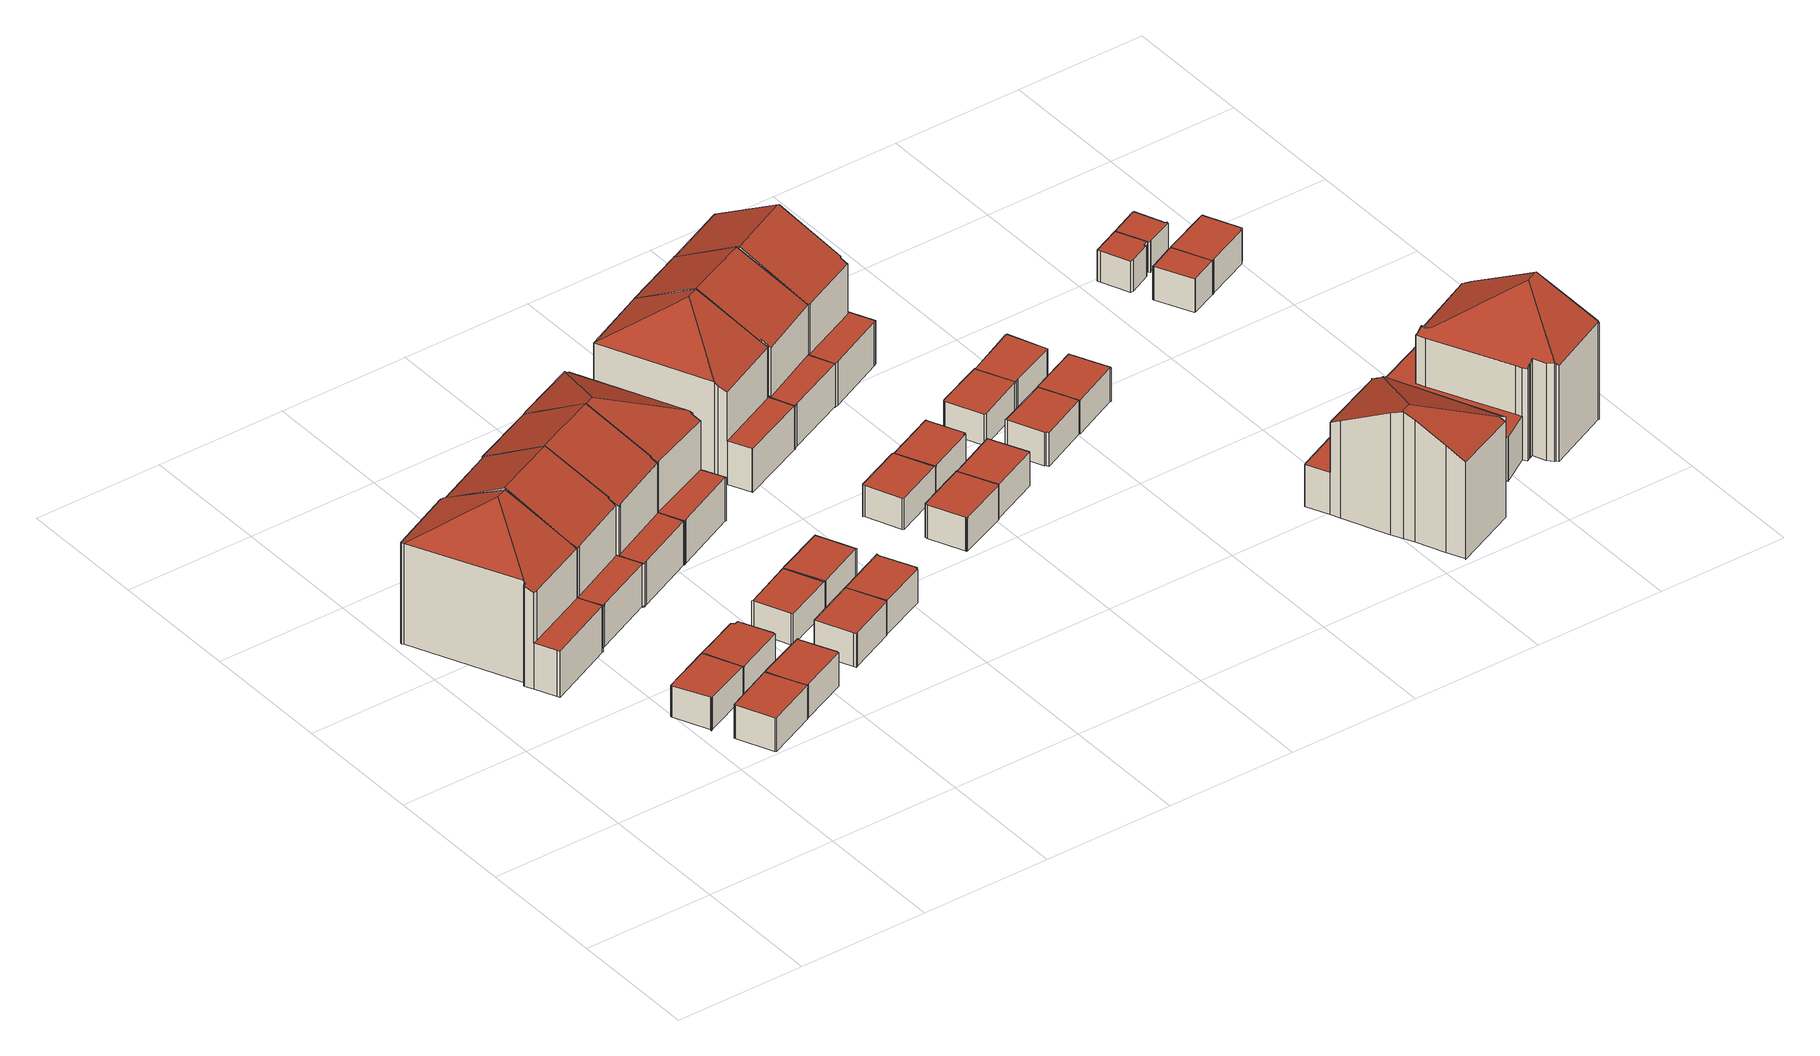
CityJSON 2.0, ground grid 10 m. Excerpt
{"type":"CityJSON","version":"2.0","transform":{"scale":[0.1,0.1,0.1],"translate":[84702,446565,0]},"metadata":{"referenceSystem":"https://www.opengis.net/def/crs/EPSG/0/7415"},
"CityObjects":{
"building1":{"type":"Building","attributes":{"dak_type":"slanted","data_area":63.62,"data_coverage":0.945,"geconstateerd":false,"gid":14669426,"h_dak_50p":9.11,"h_dak_70p":9.6,"h_dak_max":11.08,"h_dak_min":4.03,"h_maaiveld":0.538,"kas_warenhuis":false,"lod11_replace":false,"ondergronds_type":"above ground","oorspronkelijkbouwjaar":2000,"pw_actueel":"yes","pw_bron":"ahn3","reconstructie_methode":"tudelft3d-geoflow","reconstruction_skipped":false,"rmse_lod12":2.23,"rmse_lod13":0.688,"rmse_lod22":0.104,"rn":1,"status":"Pand in gebruik","t_run":76.86,"val3dity_codes_lod12":"[]","val3dity_codes_lod13":"[]","val3dity_codes_lod22":"[]"},"children":["building1-1"]},
"building1-1":{"type":"BuildingPart","parents":["building1"],"geometry":[{"type":"Solid","lod":"2.2","boundaries":[[[[0,1,2,3,4,5,6,7,8,9,10,11,12,13,14,15,16,17,18]],[[19,2,1,20,21]],[[22,7,6,23]],[[24,13,12,25]],[[26,4,3,27]],[[28,10,9,29]],[[29,9,8,30]],[[30,8,7,22]],[[31,17,16,32]],[[21,20,33,34]],[[23,6,5,35]],[[36,37,38,39]],[[39,38,14,13,24]],[[40,18,17,31]],[[41,0,18,40]],[[20,1,0,41]],[[42,11,10,28]],[[25,12,11,42]],[[27,3,2,19]],[[43,15,14,38]],[[32,16,15,43]],[[35,5,4,26]],[[34,33,37,36]],[[23,44,45,25,42,28,29,30,22]],[[23,35,44]],[[21,34,36,39,24,25,45,44,35,26,27,19]],[[37,33,20,41,40,31,32,43,38]]]],"semantics":{"surfaces":[{"type":"GroundSurface"},{"type":"WallSurface","on_footprint_edge":true},{"type":"WallSurface","on_footprint_edge":false},{"type":"RoofSurface"}],"values":[[0,1,1,1,1,1,1,1,1,2,1,2,1,1,1,1,1,1,1,1,1,1,2,3,3,3,3]]}}]},
"building2":{"type":"Building","attributes":{"dak_type":"horizontal","data_area":11.75,"data_coverage":0.898,"geconstateerd":false,"gid":14669427,"h_dak_50p":3.02,"h_dak_70p":3.03,"h_dak_max":3.1,"h_dak_min":2.87,"h_maaiveld":0.548,"kas_warenhuis":false,"lod11_replace":false,"ondergronds_type":"above ground","oorspronkelijkbouwjaar":2000,"pw_actueel":"yes","pw_bron":"ahn3","reconstructie_methode":"tudelft3d-geoflow","reconstruction_skipped":false,"rmse_lod12":0.0304,"rmse_lod13":0.0311,"rmse_lod22":0.0259,"rn":1,"status":"Pand in gebruik","t_run":29.38,"val3dity_codes_lod12":"[]","val3dity_codes_lod13":"[]","val3dity_codes_lod22":"[]"},"children":["building2-1"]},
"building2-1":{"type":"BuildingPart","parents":["building2"],"geometry":[{"type":"Solid","lod":"2.2","boundaries":[[[[46,47,48,49,50,51,52,53,54,55,56]],[[57,51,50,58]],[[58,50,49,59]],[[60,53,52,61]],[[62,47,46,63]],[[64,54,53,60]],[[65,56,55,66]],[[66,55,54,64]],[[61,52,51,57]],[[67,48,47,62]],[[63,46,56,65]],[[59,49,48,67]],[[67,62,63,65,66,64,60,61,57,58,59]]]],"semantics":{"surfaces":[{"type":"GroundSurface"},{"type":"WallSurface","on_footprint_edge":true},{"type":"RoofSurface"}],"values":[[0,1,1,1,1,1,1,1,1,1,1,1,2]]}}]},
"building3":{"type":"Building","attributes":{"dak_type":"horizontal","data_area":12.37,"data_coverage":0.935,"geconstateerd":false,"gid":14669417,"h_dak_50p":3.19,"h_dak_70p":3.2,"h_dak_max":3.3,"h_dak_min":3.05,"h_maaiveld":0.546,"kas_warenhuis":false,"lod11_replace":false,"ondergronds_type":"above ground","oorspronkelijkbouwjaar":2001,"pw_actueel":"yes","pw_bron":"ahn3","reconstructie_methode":"tudelft3d-geoflow","reconstruction_skipped":false,"rmse_lod12":0.0383,"rmse_lod13":0.039,"rmse_lod22":0.0346,"rn":1,"status":"Pand in gebruik","t_run":35.03,"val3dity_codes_lod12":"[]","val3dity_codes_lod13":"[]","val3dity_codes_lod22":"[]"},"children":["building3-1"]},
"building3-1":{"type":"BuildingPart","parents":["building3"],"geometry":[{"type":"Solid","lod":"2.2","boundaries":[[[[68,69,70,71,72,73,74,75,76]],[[77,69,68,78]],[[79,72,71,80]],[[81,75,74,82]],[[83,73,72,79]],[[84,70,69,77]],[[78,68,76,85]],[[85,76,75,81]],[[80,71,70,84]],[[82,74,73,83]],[[82,83,79,80,84,77,78,85,81]]]],"semantics":{"surfaces":[{"type":"GroundSurface"},{"type":"WallSurface","on_footprint_edge":true},{"type":"RoofSurface"}],"values":[[0,1,1,1,1,1,1,1,1,1,2]]}}]},
"building4":{"type":"Building","attributes":{"dak_type":"slanted","data_area":61.2,"data_coverage":0.947,"geconstateerd":false,"gid":14669416,"h_dak_50p":9.46,"h_dak_70p":10.11,"h_dak_max":11.09,"h_dak_min":4.03,"h_maaiveld":0.758,"kas_warenhuis":false,"lod11_replace":false,"ondergronds_type":"above ground","oorspronkelijkbouwjaar":2000,"pw_actueel":"yes","pw_bron":"ahn3","reconstructie_methode":"tudelft3d-geoflow","reconstruction_skipped":false,"rmse_lod12":2.45,"rmse_lod13":0.867,"rmse_lod22":0.0957,"rn":1,"status":"Pand in gebruik","t_run":76.76,"val3dity_codes_lod12":"[]","val3dity_codes_lod13":"[]","val3dity_codes_lod22":"[]"},"children":["building4-1"]},
"building4-1":{"type":"BuildingPart","parents":["building4"],"geometry":[{"type":"Solid","lod":"2.2","boundaries":[[[[86,87,88,89,90,91,92,93,94,95,96,97,98,99,100]],[[101,90,89,102]],[[102,89,88,103]],[[104,98,97,105]],[[105,97,96,106]],[[107,91,90,101]],[[32,92,91,107]],[[108,109,86,100,110]],[[106,96,95,111]],[[112,113,114,115]],[[116,93,92,32]],[[113,94,93,116]],[[111,95,94,113,112]],[[117,118,119,120]],[[120,119,109,108]],[[115,114,118,117]],[[103,88,87,121]],[[121,87,86,109]],[[110,100,99,122]],[[122,99,98,104]],[[120,108,110,123,106,111,112,115,117]],[[118,114,113,116,32,107,101,102,103,121,109,119]],[[122,104,105,106,123,110]]]],"semantics":{"surfaces":[{"type":"GroundSurface"},{"type":"WallSurface","on_footprint_edge":true},{"type":"WallSurface","on_footprint_edge":false},{"type":"RoofSurface"}],"values":[[0,1,1,1,1,1,1,1,1,2,1,1,1,2,2,2,1,1,1,1,3,3,3]]}}]},
"building5":{"type":"Building","attributes":{"dak_type":"horizontal","data_area":10.16,"data_coverage":0.781,"geconstateerd":false,"gid":14669425,"h_dak_50p":3,"h_dak_70p":3.01,"h_dak_max":3.08,"h_dak_min":2.87,"h_maaiveld":0.531,"kas_warenhuis":false,"lod11_replace":false,"ondergronds_type":"above ground","oorspronkelijkbouwjaar":2000,"pw_actueel":"yes","pw_bron":"ahn3","reconstructie_methode":"tudelft3d-geoflow","reconstruction_skipped":false,"rmse_lod12":0.0249,"rmse_lod13":0.025,"rmse_lod22":0.0243,"rn":1,"status":"Pand in gebruik","t_run":28.61,"val3dity_codes_lod12":"[]","val3dity_codes_lod13":"[]","val3dity_codes_lod22":"[]"},"children":["building5-1"]},
"building5-1":{"type":"BuildingPart","parents":["building5"],"geometry":[{"type":"Solid","lod":"2.2","boundaries":[[[[124,125,126,56,127,128,53,129,130,131,132]],[[133,125,124,134]],[[135,128,127,136]],[[137,126,125,133]],[[138,130,129,139]],[[140,131,130,138]],[[141,132,131,140]],[[134,124,132,141]],[[136,127,56,65]],[[139,129,53,60]],[[65,56,126,137]],[[60,53,128,135]],[[134,141,140,138,139,60,135,136,65,137,133]]]],"semantics":{"surfaces":[{"type":"GroundSurface"},{"type":"WallSurface","on_footprint_edge":true},{"type":"RoofSurface"}],"values":[[0,1,1,1,1,1,1,1,1,1,1,1,2]]}}]},
"building6":{"type":"Building","attributes":{"dak_type":"horizontal","data_area":12.55,"data_coverage":0.937,"geconstateerd":false,"gid":14669412,"h_dak_50p":3.19,"h_dak_70p":3.2,"h_dak_max":3.34,"h_dak_min":3.03,"h_maaiveld":0.527,"kas_warenhuis":false,"lod11_replace":false,"ondergronds_type":"above ground","oorspronkelijkbouwjaar":2001,"pw_actueel":"yes","pw_bron":"ahn3","reconstructie_methode":"tudelft3d-geoflow","reconstruction_skipped":false,"rmse_lod12":0.0404,"rmse_lod13":0.0403,"rmse_lod22":0.0383,"rn":1,"status":"Pand in gebruik","t_run":29.32,"val3dity_codes_lod12":"[]","val3dity_codes_lod13":"[]","val3dity_codes_lod22":"[]"},"children":["building6-1"]},
"building6-1":{"type":"BuildingPart","parents":["building6"],"geometry":[{"type":"Solid","lod":"2.2","boundaries":[[[[142,143,144,145,74,146,71,147,148,149]],[[150,146,74,82]],[[151,149,148,152]],[[153,147,71,80]],[[152,148,147,153]],[[80,71,146,150]],[[154,145,144,155]],[[82,74,145,154]],[[156,143,142,157]],[[157,142,149,151]],[[155,144,143,156]],[[82,154,155,156,157,151,152,153,80,150]]]],"semantics":{"surfaces":[{"type":"GroundSurface"},{"type":"WallSurface","on_footprint_edge":true},{"type":"RoofSurface"}],"values":[[0,1,1,1,1,1,1,1,1,1,1,2]]}}]},
"building7":{"type":"Building","attributes":{"dak_type":"slanted","data_area":60.78,"data_coverage":0.936,"geconstateerd":false,"gid":14669420,"h_dak_50p":9.52,"h_dak_70p":10.15,"h_dak_max":11.08,"h_dak_min":4.01,"h_maaiveld":0.745,"kas_warenhuis":false,"lod11_replace":false,"ondergronds_type":"above ground","oorspronkelijkbouwjaar":2000,"pw_actueel":"yes","pw_bron":"ahn3","reconstructie_methode":"tudelft3d-geoflow","reconstruction_skipped":false,"rmse_lod12":2.37,"rmse_lod13":0.859,"rmse_lod22":0.094,"rn":1,"status":"Pand in gebruik","t_run":87.61,"val3dity_codes_lod12":"[]","val3dity_codes_lod13":"[]","val3dity_codes_lod22":"[]"},"children":["building7-1"]},
"building7-1":{"type":"BuildingPart","parents":["building7"],"geometry":[{"type":"Solid","lod":"2.2","boundaries":[[[[158,159,160,161,162,163,164,165,166,167,168,169,170,171,172,173,174]],[[175,161,160,176,177]],[[110,162,161,175]],[[122,165,164,178]],[[179,166,165,122]],[[180,167,166,179]],[[178,164,163,181]],[[182,170,169,183]],[[184,171,170,182]],[[185,186,183,187]],[[187,183,169,168,188]],[[188,168,167,180]],[[181,163,162,110]],[[189,190,191,192]],[[192,191,186,185]],[[102,158,174,193]],[[194,172,171,184]],[[195,173,172,194]],[[193,174,173,195]],[[176,160,159,196]],[[196,159,158,102]],[[177,176,190,189]],[[110,197,198,188,180,179,122,178,181]],[[188,198,197,110,175,177,189,192,185,187]],[[190,176,196,102,193,195,194,184,182,183,186,191]]]],"semantics":{"surfaces":[{"type":"GroundSurface"},{"type":"WallSurface","on_footprint_edge":true},{"type":"WallSurface","on_footprint_edge":false},{"type":"RoofSurface"}],"values":[[0,1,1,1,1,1,1,1,1,2,1,1,1,2,2,1,1,1,1,1,1,2,3,3,3]]}}]},
"building8":{"type":"Building","attributes":{"dak_type":"horizontal","data_area":11.9,"data_coverage":0.921,"geconstateerd":false,"gid":11190019,"h_dak_50p":3,"h_dak_70p":3.01,"h_dak_max":3.07,"h_dak_min":2.83,"h_maaiveld":0.53,"kas_warenhuis":false,"lod11_replace":false,"ondergronds_type":"above ground","oorspronkelijkbouwjaar":2000,"pw_actueel":"yes","pw_bron":"ahn3","reconstructie_methode":"tudelft3d-geoflow","reconstruction_skipped":false,"rmse_lod12":0.0255,"rmse_lod13":0.0258,"rmse_lod22":0.0227,"rn":1,"status":"Pand in gebruik","t_run":30.3,"val3dity_codes_lod12":"[]","val3dity_codes_lod13":"[]","val3dity_codes_lod22":"[]"},"children":["building8-1"]},
"building8-1":{"type":"BuildingPart","parents":["building8"],"geometry":[{"type":"Solid","lod":"2.2","boundaries":[[[[199,200,201,202,203,204,205,206,207]],[[208,202,201,209]],[[210,205,204,211]],[[212,206,205,210]],[[213,207,206,212]],[[214,203,202,208]],[[215,199,207,213]],[[209,201,200,216]],[[216,200,199,215]],[[211,204,203,214]],[[216,215,213,212,210,211,214,208,209]]]],"semantics":{"surfaces":[{"type":"GroundSurface"},{"type":"WallSurface","on_footprint_edge":true},{"type":"RoofSurface"}],"values":[[0,1,1,1,1,1,1,1,1,1,2]]}}]},
"building9":{"type":"Building","attributes":{"dak_type":"horizontal","data_area":12.19,"data_coverage":0.914,"geconstateerd":false,"gid":14669292,"h_dak_50p":3.19,"h_dak_70p":3.2,"h_dak_max":3.29,"h_dak_min":3.09,"h_maaiveld":0.529,"kas_warenhuis":false,"lod11_replace":false,"ondergronds_type":"above ground","oorspronkelijkbouwjaar":2001,"pw_actueel":"yes","pw_bron":"ahn3","reconstructie_methode":"tudelft3d-geoflow","reconstruction_skipped":false,"rmse_lod12":0.0332,"rmse_lod13":0.0337,"rmse_lod22":0.0316,"rn":1,"status":"Pand in gebruik","t_run":27.49,"val3dity_codes_lod12":"[]","val3dity_codes_lod13":"[]","val3dity_codes_lod22":"[]"},"children":["building9-1"]},
"building9-1":{"type":"BuildingPart","parents":["building9"],"geometry":[{"type":"Solid","lod":"2.2","boundaries":[[[[217,218,219,220,221,222,223,224]],[[225,223,222,226]],[[227,224,223,225]],[[228,217,224,227]],[[229,218,217,228]],[[230,219,218,229]],[[226,222,221,231]],[[231,221,220,232]],[[232,220,219,230]],[[231,232,230,229,228,227,225,226]]]],"semantics":{"surfaces":[{"type":"GroundSurface"},{"type":"WallSurface","on_footprint_edge":true},{"type":"RoofSurface"}],"values":[[0,1,1,1,1,1,1,1,1,2]]}}]},
"building10":{"type":"Building","attributes":{"dak_type":"slanted","data_area":61.77,"data_coverage":0.915,"geconstateerd":false,"gid":14669433,"h_dak_50p":9.12,"h_dak_70p":9.61,"h_dak_max":11.1,"h_dak_min":4.03,"h_maaiveld":0.736,"kas_warenhuis":false,"lod11_replace":false,"ondergronds_type":"above ground","oorspronkelijkbouwjaar":2000,"pw_actueel":"yes","pw_bron":"ahn3","reconstructie_methode":"tudelft3d-geoflow","reconstruction_skipped":false,"rmse_lod12":2.25,"rmse_lod13":0.679,"rmse_lod22":0.0906,"rn":1,"status":"Pand in gebruik","t_run":74.09,"val3dity_codes_lod12":"[]","val3dity_codes_lod13":"[]","val3dity_codes_lod22":"[]"},"children":["building10-1"]},
"building10-1":{"type":"BuildingPart","parents":["building10"],"geometry":[{"type":"Solid","lod":"2.2","boundaries":[[[[233,168,234,235,236,237,238,239,240,241,242,243,244,245,246,247,172,248,249,250]],[[251,252,253,254]],[[254,253,242,241,255]],[[256,257,252,251]],[[258,168,233,259]],[[257,243,242,253]],[[260,250,249,261,262]],[[263,244,243,257]],[[264,237,236,265]],[[255,241,240,266]],[[267,238,237,264]],[[268,239,238,267]],[[266,240,239,268]],[[269,235,234,270]],[[265,236,235,269]],[[270,234,168,258]],[[259,233,250,260]],[[271,272,257,256]],[[262,261,272,271]],[[273,246,245,274]],[[275,247,246,273]],[[194,172,247,275]],[[261,249,248,276]],[[276,248,172,194]],[[274,245,244,263]],[[258,277,278,279,267,264,265,269,270]],[[275,273,274,263,257,253,252,257,272,261,276,194]],[[279,278,280,255,266,268,267]],[[280,278,277,258,259,260,262,271,256,251,254,255]]]],"semantics":{"surfaces":[{"type":"GroundSurface"},{"type":"WallSurface","on_footprint_edge":false},{"type":"WallSurface","on_footprint_edge":true},{"type":"RoofSurface"}],"values":[[0,1,2,1,2,2,2,2,2,2,2,2,2,2,2,2,2,1,1,2,2,2,2,2,2,3,3,3,3]]}}]},
"building11":{"type":"Building","attributes":{"dak_type":"horizontal","data_area":11.92,"data_coverage":0.913,"geconstateerd":false,"gid":14669428,"h_dak_50p":3.01,"h_dak_70p":3.02,"h_dak_max":3.08,"h_dak_min":2.91,"h_maaiveld":0.531,"kas_warenhuis":false,"lod11_replace":false,"ondergronds_type":"above ground","oorspronkelijkbouwjaar":2000,"pw_actueel":"yes","pw_bron":"ahn3","reconstructie_methode":"tudelft3d-geoflow","reconstruction_skipped":false,"rmse_lod12":0.0262,"rmse_lod13":0.0269,"rmse_lod22":0.0234,"rn":1,"status":"Pand in gebruik","t_run":29.1,"val3dity_codes_lod12":"[]","val3dity_codes_lod13":"[]","val3dity_codes_lod22":"[]"},"children":["building11-1"]},
"building11-1":{"type":"BuildingPart","parents":["building11"],"geometry":[{"type":"Solid","lod":"2.2","boundaries":[[[[281,282,283,201,284,285,207,286,287,288]],[[289,287,286,290]],[[291,285,284,292]],[[209,201,283,293]],[[213,207,285,291]],[[294,282,281,295]],[[293,283,282,294]],[[292,284,201,209]],[[296,288,287,289]],[[290,286,207,213]],[[295,281,288,296]],[[295,296,289,290,213,291,292,209,293,294]]]],"semantics":{"surfaces":[{"type":"GroundSurface"},{"type":"WallSurface","on_footprint_edge":true},{"type":"RoofSurface"}],"values":[[0,1,1,1,1,1,1,1,1,1,1,2]]}}]},
"building12":{"type":"Building","attributes":{"dak_type":"horizontal","data_area":12.11,"data_coverage":0.912,"geconstateerd":false,"gid":14669434,"h_dak_50p":3.2,"h_dak_70p":3.21,"h_dak_max":3.3,"h_dak_min":3.03,"h_maaiveld":0.532,"kas_warenhuis":false,"lod11_replace":false,"ondergronds_type":"above ground","oorspronkelijkbouwjaar":2001,"pw_actueel":"yes","pw_bron":"ahn3","reconstructie_methode":"tudelft3d-geoflow","reconstruction_skipped":false,"rmse_lod12":0.0335,"rmse_lod13":0.0341,"rmse_lod22":0.0315,"rn":1,"status":"Pand in gebruik","t_run":30.02,"val3dity_codes_lod12":"[]","val3dity_codes_lod13":"[]","val3dity_codes_lod22":"[]"},"children":["building12-1"]},
"building12-1":{"type":"BuildingPart","parents":["building12"],"geometry":[{"type":"Solid","lod":"2.2","boundaries":[[[[297,298,299,300,219,301,217,302,303,304]],[[305,302,217,228]],[[306,304,303,307]],[[308,297,304,306]],[[307,303,302,305]],[[309,299,298,310]],[[310,298,297,308]],[[311,300,299,309]],[[230,219,300,311]],[[228,217,301,312]],[[312,301,219,230]],[[230,311,309,310,308,306,307,305,228,312]]]],"semantics":{"surfaces":[{"type":"GroundSurface"},{"type":"WallSurface","on_footprint_edge":true},{"type":"RoofSurface"}],"values":[[0,1,1,1,1,1,1,1,1,1,1,2]]}}]},
"building13":{"type":"Building","attributes":{"dak_type":"slanted","data_area":62.8,"data_coverage":0.939,"geconstateerd":false,"gid":14669435,"h_dak_50p":9.1,"h_dak_70p":9.59,"h_dak_max":11.05,"h_dak_min":4.02,"h_maaiveld":0.744,"kas_warenhuis":false,"lod11_replace":false,"ondergronds_type":"above ground","oorspronkelijkbouwjaar":2000,"pw_actueel":"yes","pw_bron":"ahn3","reconstructie_methode":"tudelft3d-geoflow","reconstruction_skipped":false,"rmse_lod12":2.2,"rmse_lod13":0.681,"rmse_lod22":0.0964,"rn":1,"status":"Pand in gebruik","t_run":74.45,"val3dity_codes_lod12":"[]","val3dity_codes_lod13":"[]","val3dity_codes_lod22":"[]"},"children":["building13-1"]},
"building13-1":{"type":"BuildingPart","parents":["building13"],"geometry":[{"type":"Solid","lod":"2.2","boundaries":[[[[313,314,315,316,317,318,319,320,321,322,323,324,325,326,327,328]],[[329,320,319,330]],[[330,319,318,331]],[[332,317,316,333]],[[334,315,314,335]],[[336,326,325,337]],[[337,325,324,338]],[[338,324,323,339]],[[340,341,342,343]],[[339,323,322,342]],[[344,327,326,336]],[[345,346,341,340]],[[347,313,328,346,345]],[[346,328,327,344]],[[333,316,315,334]],[[331,318,317,332]],[[335,314,313,347]],[[343,342,322,321,348]],[[348,321,320,329]],[[344,336,337,338,339,342,341,346]],[[349,334,335,350]],[[348,329,330,351,352,350,335,347,345,340,343]],[[333,334,349,350,352,351,330,331,332]]]],"semantics":{"surfaces":[{"type":"GroundSurface"},{"type":"WallSurface","on_footprint_edge":true},{"type":"WallSurface","on_footprint_edge":false},{"type":"RoofSurface"}],"values":[[0,1,1,1,1,1,1,1,2,1,1,2,1,1,1,1,1,1,1,3,3,3,3]]}}]},
"building14":{"type":"Building","attributes":{"dak_type":"horizontal","data_area":11.88,"data_coverage":0.906,"geconstateerd":false,"gid":14669422,"h_dak_50p":3.02,"h_dak_70p":3.03,"h_dak_max":3.09,"h_dak_min":2.83,"h_maaiveld":0.514,"kas_warenhuis":false,"lod11_replace":false,"ondergronds_type":"above ground","oorspronkelijkbouwjaar":2000,"pw_actueel":"yes","pw_bron":"ahn3","reconstructie_methode":"tudelft3d-geoflow","reconstruction_skipped":false,"rmse_lod12":0.0239,"rmse_lod13":0.0241,"rmse_lod22":0.0224,"rn":1,"status":"Pand in gebruik","t_run":31.26,"val3dity_codes_lod12":"[]","val3dity_codes_lod13":"[]","val3dity_codes_lod22":"[]"},"children":["building14-1"]},
"building14-1":{"type":"BuildingPart","parents":["building14"],"geometry":[{"type":"Solid","lod":"2.2","boundaries":[[[[353,354,355,356,357,358,359,360,361,362]],[[363,357,356,364]],[[365,355,354,366]],[[364,356,355,365]],[[367,361,360,368]],[[369,358,357,363]],[[368,360,359,370]],[[371,362,361,367]],[[372,353,362,371]],[[366,354,353,372]],[[370,359,358,369]],[[366,372,371,367,368,370,369,363,364,365]]]],"semantics":{"surfaces":[{"type":"GroundSurface"},{"type":"WallSurface","on_footprint_edge":true},{"type":"RoofSurface"}],"values":[[0,1,1,1,1,1,1,1,1,1,1,2]]}}]},
"building15":{"type":"Building","attributes":{"dak_type":"horizontal","data_area":12.09,"data_coverage":0.909,"geconstateerd":false,"gid":14669418,"h_dak_50p":3.2,"h_dak_70p":3.21,"h_dak_max":3.3,"h_dak_min":3.15,"h_maaiveld":0.513,"kas_warenhuis":false,"lod11_replace":false,"ondergronds_type":"above ground","oorspronkelijkbouwjaar":2001,"pw_actueel":"yes","pw_bron":"ahn3","reconstructie_methode":"tudelft3d-geoflow","reconstruction_skipped":false,"rmse_lod12":0.029,"rmse_lod13":0.0297,"rmse_lod22":0.0268,"rn":1,"status":"Pand in gebruik","t_run":29.43,"val3dity_codes_lod12":"[]","val3dity_codes_lod13":"[]","val3dity_codes_lod22":"[]"},"children":["building15-1"]},
"building15-1":{"type":"BuildingPart","parents":["building15"],"geometry":[{"type":"Solid","lod":"2.2","boundaries":[[[[373,374,375,376,377,378,379,380,381,382,383,384]],[[385,382,381,386]],[[387,375,374,388]],[[389,373,384,390]],[[391,383,382,385]],[[390,384,383,391]],[[388,374,373,389]],[[392,376,375,387]],[[393,379,378,394]],[[395,380,379,393]],[[394,378,377,396]],[[396,377,376,392]],[[386,381,380,395]],[[385,386,395,393,394,396,392,387,388,389,390,391]]]],"semantics":{"surfaces":[{"type":"GroundSurface"},{"type":"WallSurface","on_footprint_edge":true},{"type":"RoofSurface"}],"values":[[0,1,1,1,1,1,1,1,1,1,1,1,1,2]]}}]},
"building16":{"type":"Building","attributes":{"dak_type":"slanted","data_area":61.15,"data_coverage":0.942,"geconstateerd":false,"gid":14669430,"h_dak_50p":9.44,"h_dak_70p":10.07,"h_dak_max":11.06,"h_dak_min":3.99,"h_maaiveld":0.762,"kas_warenhuis":false,"lod11_replace":false,"ondergronds_type":"above ground","oorspronkelijkbouwjaar":2000,"pw_actueel":"yes","pw_bron":"ahn3","reconstructie_methode":"tudelft3d-geoflow","reconstruction_skipped":false,"rmse_lod12":2.48,"rmse_lod13":0.862,"rmse_lod22":0.0874,"rn":1,"status":"Pand in gebruik","t_run":67.46,"val3dity_codes_lod12":"[]","val3dity_codes_lod13":"[]","val3dity_codes_lod22":"[]"},"children":["building16-1"]},
"building16-1":{"type":"BuildingPart","parents":["building16"],"geometry":[{"type":"Solid","lod":"2.2","boundaries":[[[[397,398,399,400,401,402,403,404,405,406,407,408,409,410,411,412,413]],[[414,410,409,415]],[[415,409,408,332]],[[416,411,410,414]],[[338,402,401,417]],[[417,401,400,418]],[[419,399,398,420]],[[421,412,411,416]],[[422,403,402,338]],[[423,404,403,422]],[[424,425,426,427]],[[330,406,405,425,424]],[[418,400,399,419]],[[428,413,412,421]],[[425,405,404,423]],[[429,407,406,330]],[[332,408,407,429]],[[427,426,430,431]],[[431,430,432,433]],[[433,432,397,413,428]],[[420,398,397,432]],[[434,421,416,414,415,332,429,330]],[[431,433,428,421,434,330,424,427]],[[432,430,426,425,423,422,338,417,418,419,420]]]],"semantics":{"surfaces":[{"type":"GroundSurface"},{"type":"WallSurface","on_footprint_edge":true},{"type":"WallSurface","on_footprint_edge":false},{"type":"RoofSurface"}],"values":[[0,1,1,1,1,1,1,1,1,1,2,1,1,1,1,1,1,2,2,1,1,3,3,3]]}}]},
"building17":{"type":"Building","attributes":{"dak_type":"horizontal","data_area":12.1,"data_coverage":0.917,"geconstateerd":false,"gid":14669413,"h_dak_50p":3.02,"h_dak_70p":3.02,"h_dak_max":3.09,"h_dak_min":2.82,"h_maaiveld":0.512,"kas_warenhuis":false,"lod11_replace":false,"ondergronds_type":"above ground","oorspronkelijkbouwjaar":2000,"pw_actueel":"yes","pw_bron":"ahn3","reconstructie_methode":"tudelft3d-geoflow","reconstruction_skipped":false,"rmse_lod12":0.029,"rmse_lod13":0.0295,"rmse_lod22":0.0258,"rn":1,"status":"Pand in gebruik","t_run":28.33,"val3dity_codes_lod12":"[]","val3dity_codes_lod13":"[]","val3dity_codes_lod22":"[]"},"children":["building17-1"]},
"building17-1":{"type":"BuildingPart","parents":["building17"],"geometry":[{"type":"Solid","lod":"2.2","boundaries":[[[[435,436,437,356,353,438,439,440,441]],[[442,440,439,443]],[[444,436,435,445]],[[372,353,356,364]],[[364,356,437,446]],[[443,439,438,447]],[[448,441,440,442]],[[447,438,353,372]],[[445,435,441,448]],[[446,437,436,444]],[[447,372,364,446,444,445,448,442,443]]]],"semantics":{"surfaces":[{"type":"GroundSurface"},{"type":"WallSurface","on_footprint_edge":true},{"type":"RoofSurface"}],"values":[[0,1,1,1,1,1,1,1,1,1,2]]}}]},
"building18":{"type":"Building","attributes":{"dak_type":"horizontal","data_area":12.29,"data_coverage":0.928,"geconstateerd":false,"gid":17144579,"h_dak_50p":3.19,"h_dak_70p":3.21,"h_dak_max":3.31,"h_dak_min":3.01,"h_maaiveld":0.509,"kas_warenhuis":false,"lod11_replace":false,"ondergronds_type":"above ground","oorspronkelijkbouwjaar":2001,"pw_actueel":"yes","pw_bron":"ahn3","reconstructie_methode":"tudelft3d-geoflow","reconstruction_skipped":false,"rmse_lod12":0.0395,"rmse_lod13":0.0396,"rmse_lod22":0.0389,"rn":1,"status":"Pand in gebruik","t_run":43.99,"val3dity_codes_lod12":"[]","val3dity_codes_lod13":"[]","val3dity_codes_lod22":"[]"},"children":["building18-1"]},
"building18-1":{"type":"BuildingPart","parents":["building18"],"geometry":[{"type":"Solid","lod":"2.2","boundaries":[[[[378,449,377,450,451,452,453,379]],[[454,450,377,396]],[[455,451,450,454]],[[456,449,378,394]],[[457,453,452,458]],[[458,452,451,455]],[[396,377,449,456]],[[394,378,379,393]],[[393,379,453,457]],[[454,396,456,394,393,457,458,455]]]],"semantics":{"surfaces":[{"type":"GroundSurface"},{"type":"WallSurface","on_footprint_edge":true},{"type":"RoofSurface"}],"values":[[0,1,1,1,1,1,1,1,1,2]]}}]},
"building19":{"type":"Building","attributes":{"dak_type":"slanted","data_area":61.18,"data_coverage":0.944,"geconstateerd":false,"gid":14669414,"h_dak_50p":9.54,"h_dak_70p":10.16,"h_dak_max":11.05,"h_dak_min":4,"h_maaiveld":0.684,"kas_warenhuis":false,"lod11_replace":false,"ondergronds_type":"above ground","oorspronkelijkbouwjaar":2000,"pw_actueel":"yes","pw_bron":"ahn3","reconstructie_methode":"tudelft3d-geoflow","reconstruction_skipped":false,"rmse_lod12":2.48,"rmse_lod13":0.879,"rmse_lod22":0.0888,"rn":1,"status":"Pand in gebruik","t_run":67.9,"val3dity_codes_lod12":"[]","val3dity_codes_lod13":"[]","val3dity_codes_lod22":"[]"},"children":["building19-1"]},
"building19-1":{"type":"BuildingPart","parents":["building19"],"geometry":[{"type":"Solid","lod":"2.2","boundaries":[[[[459,460,461,462,463,464,465,466,467,468,469,470,471,472,473,474]],[[475,476,471,470,477]],[[432,462,461,419]],[[478,469,468,479]],[[479,468,467,480]],[[481,466,465,482]],[[483,472,471,476]],[[484,473,472,483]],[[485,486,487,488]],[[419,461,460,418]],[[489,474,473,484]],[[490,459,474,489]],[[480,467,466,481]],[[491,464,463,428]],[[477,470,469,478]],[[428,463,462,432,433]],[[433,432,492,493]],[[418,460,459,490]],[[488,487,476,475]],[[493,492,486,485]],[[482,465,464,491]],[[481,482,491,494,495,477,478,479,480]],[[487,486,492,432,419,418,490,489,484,483,476]],[[477,495,494,491,428,433,493,485,488,475]]]],"semantics":{"surfaces":[{"type":"GroundSurface"},{"type":"WallSurface","on_footprint_edge":true},{"type":"WallSurface","on_footprint_edge":false},{"type":"RoofSurface"}],"values":[[0,1,1,1,1,1,1,1,2,1,1,1,1,1,1,1,2,1,2,2,1,3,3,3]]}}]},
"building20":{"type":"Building","attributes":{"dak_type":"horizontal","data_area":11.72,"data_coverage":0.895,"geconstateerd":false,"gid":11569433,"h_dak_50p":3,"h_dak_70p":3.01,"h_dak_max":3.1,"h_dak_min":2.94,"h_maaiveld":0.526,"kas_warenhuis":false,"lod11_replace":false,"ondergronds_type":"above ground","oorspronkelijkbouwjaar":2000,"pw_actueel":"yes","pw_bron":"ahn3","reconstructie_methode":"tudelft3d-geoflow","reconstruction_skipped":false,"rmse_lod12":0.0212,"rmse_lod13":0.0215,"rmse_lod22":0.0203,"rn":1,"status":"Pand in gebruik","t_run":43.48,"val3dity_codes_lod12":"[]","val3dity_codes_lod13":"[]","val3dity_codes_lod22":"[]"},"children":["building20-1"]},
"building20-1":{"type":"BuildingPart","parents":["building20"],"geometry":[{"type":"Solid","lod":"2.2","boundaries":[[[[496,497,498,499,500,501,502,503,504,505,506]],[[507,504,503,508]],[[509,499,498,510]],[[511,505,504,507]],[[512,497,496,513]],[[514,500,499,509]],[[510,498,497,512]],[[508,503,502,515]],[[516,501,500,514]],[[517,506,505,511]],[[513,496,506,517]],[[515,502,501,516]],[[512,513,517,511,507,508,515,516,514,509,510]]]],"semantics":{"surfaces":[{"type":"GroundSurface"},{"type":"WallSurface","on_footprint_edge":true},{"type":"RoofSurface"}],"values":[[0,1,1,1,1,1,1,1,1,1,1,1,2]]}}]},
"building21":{"type":"Building","attributes":{"dak_type":"horizontal","data_area":12.2,"data_coverage":0.918,"geconstateerd":false,"gid":11569436,"h_dak_50p":3.19,"h_dak_70p":3.2,"h_dak_max":3.3,"h_dak_min":2.96,"h_maaiveld":0.527,"kas_warenhuis":false,"lod11_replace":false,"ondergronds_type":"above ground","oorspronkelijkbouwjaar":2001,"pw_actueel":"yes","pw_bron":"ahn3","reconstructie_methode":"tudelft3d-geoflow","reconstruction_skipped":false,"rmse_lod12":0.0435,"rmse_lod13":0.0447,"rmse_lod22":0.0384,"rn":1,"status":"Pand in gebruik","t_run":50.87,"val3dity_codes_lod12":"[]","val3dity_codes_lod13":"[]","val3dity_codes_lod22":"[]"},"children":["building21-1"]},
"building21-1":{"type":"BuildingPart","parents":["building21"],"geometry":[{"type":"Solid","lod":"2.2","boundaries":[[[[518,519,520,521,522,523,524,525,526,527,528]],[[529,521,520,530]],[[531,522,521,529]],[[530,520,519,532]],[[533,528,527,534]],[[535,518,528,533]],[[536,523,522,531]],[[532,519,518,535]],[[537,524,523,536]],[[538,525,524,537]],[[539,526,525,538]],[[534,527,526,539]],[[539,538,537,536,531,529,530,532,535,533,534]]]],"semantics":{"surfaces":[{"type":"GroundSurface"},{"type":"WallSurface","on_footprint_edge":true},{"type":"RoofSurface"}],"values":[[0,1,1,1,1,1,1,1,1,1,1,1,2]]}}]},
"building22":{"type":"Building","attributes":{"dak_type":"horizontal","data_area":12.27,"data_coverage":0.935,"geconstateerd":false,"gid":11191028,"h_dak_50p":3.02,"h_dak_70p":3.03,"h_dak_max":3.24,"h_dak_min":2.86,"h_maaiveld":0.535,"kas_warenhuis":false,"lod11_replace":false,"ondergronds_type":"above ground","oorspronkelijkbouwjaar":2000,"pw_actueel":"yes","pw_bron":"ahn3","reconstructie_methode":"tudelft3d-geoflow","reconstruction_skipped":false,"rmse_lod12":0.0498,"rmse_lod13":0.0515,"rmse_lod22":0.0444,"rn":1,"status":"Pand in gebruik","t_run":29.22,"val3dity_codes_lod12":"[]","val3dity_codes_lod13":"[]","val3dity_codes_lod22":"[]"},"children":["building22-1"]},
"building22-1":{"type":"BuildingPart","parents":["building22"],"geometry":[{"type":"Solid","lod":"2.2","boundaries":[[[[540,541,542,543,544,545,503,546,500]],[[547,540,500,514]],[[548,546,503,508]],[[508,503,545,549]],[[514,500,546,548]],[[550,543,542,551]],[[551,542,541,552]],[[552,541,540,547]],[[549,545,544,553]],[[553,544,543,550]],[[551,552,547,514,548,508,549,553,550]]]],"semantics":{"surfaces":[{"type":"GroundSurface"},{"type":"WallSurface","on_footprint_edge":true},{"type":"RoofSurface"}],"values":[[0,1,1,1,1,1,1,1,1,1,2]]}}]},
"building23":{"type":"Building","attributes":{"dak_type":"horizontal","data_area":12.26,"data_coverage":0.923,"geconstateerd":false,"gid":14670073,"h_dak_50p":3.18,"h_dak_70p":3.19,"h_dak_max":3.29,"h_dak_min":3.14,"h_maaiveld":0.529,"kas_warenhuis":false,"lod11_replace":false,"ondergronds_type":"above ground","oorspronkelijkbouwjaar":2001,"pw_actueel":"yes","pw_bron":"ahn3","reconstructie_methode":"tudelft3d-geoflow","reconstruction_skipped":false,"rmse_lod12":0.0292,"rmse_lod13":0.0296,"rmse_lod22":0.0281,"rn":1,"status":"Pand in gebruik","t_run":30.36,"val3dity_codes_lod12":"[]","val3dity_codes_lod13":"[]","val3dity_codes_lod22":"[]"},"children":["building23-1"]},
"building23-1":{"type":"BuildingPart","parents":["building23"],"geometry":[{"type":"Solid","lod":"2.2","boundaries":[[[[526,554,525,524,555,556,557,558]],[[559,558,557,560]],[[537,524,525,538]],[[561,555,524,537]],[[539,526,558,559]],[[562,554,526,539]],[[560,557,556,563]],[[538,525,554,562]],[[563,556,555,561]],[[537,538,562,539,559,560,563,561]]]],"semantics":{"surfaces":[{"type":"GroundSurface"},{"type":"WallSurface","on_footprint_edge":true},{"type":"RoofSurface"}],"values":[[0,1,1,1,1,1,1,1,1,2]]}}]},
"building24":{"type":"Building","attributes":{"dak_type":"slanted","data_area":61.57,"data_coverage":0.909,"geconstateerd":false,"gid":17143444,"h_dak_50p":8.92,"h_dak_70p":9.38,"h_dak_max":10.91,"h_dak_min":3.84,"h_maaiveld":0.572,"kas_warenhuis":false,"lod11_replace":false,"ondergronds_type":"above ground","oorspronkelijkbouwjaar":2001,"pw_actueel":"yes","pw_bron":"ahn3","reconstructie_methode":"tudelft3d-geoflow","reconstruction_skipped":false,"rmse_lod12":2.16,"rmse_lod13":0.67,"rmse_lod22":0.104,"rn":1,"status":"Pand in gebruik","t_run":117.55,"val3dity_codes_lod12":"[]","val3dity_codes_lod13":"[]","val3dity_codes_lod22":"[]"},"children":["building24-1"]},
"building24-1":{"type":"BuildingPart","parents":["building24"],"geometry":[{"type":"Solid","lod":"2.2","boundaries":[[[[564,565,566,567,568,569,570,571,572,573,574,575,576,577,578,579,580,581,582,583]],[[584,585,565,564,586]],[[587,583,582,588]],[[589,581,580,590]],[[591,572,571,592,593]],[[594,569,568,595]],[[596,570,569,594]],[[595,568,567,597]],[[598,573,572,591]],[[590,580,579,599]],[[600,575,574,601]],[[602,577,576,603]],[[604,578,577,602]],[[588,582,581,589]],[[599,579,578,604]],[[603,576,575,600]],[[586,564,583,587]],[[605,606,607,608]],[[593,592,606,605]],[[601,574,573,598]],[[609,566,565,585]],[[608,607,585,584]],[[597,567,566,609]],[[592,571,570,596]],[[599,604,602,603,600,610,611,588,589,590]],[[612,598,591,593,605,608,584,586,587,588,611,610]],[[601,598,612,610,600]],[[592,596,594,595,597,609,585,607,606]]]],"semantics":{"surfaces":[{"type":"GroundSurface"},{"type":"WallSurface","on_footprint_edge":true},{"type":"WallSurface","on_footprint_edge":false},{"type":"RoofSurface"}],"values":[[0,1,1,1,1,1,1,1,1,1,1,1,1,1,1,1,1,2,2,1,1,2,1,1,3,3,3,3]]}}]},
"building25":{"type":"Building","attributes":{"dak_type":"horizontal","data_area":5.48,"data_coverage":0.867,"geconstateerd":false,"gid":14670090,"h_dak_50p":3.01,"h_dak_70p":3.02,"h_dak_max":3.09,"h_dak_min":2.91,"h_maaiveld":0.546,"kas_warenhuis":false,"lod11_replace":false,"ondergronds_type":"above ground","oorspronkelijkbouwjaar":2000,"pw_actueel":"yes","pw_bron":"ahn3","reconstructie_methode":"tudelft3d-geoflow","reconstruction_skipped":false,"rmse_lod12":0.0224,"rmse_lod13":0.0234,"rmse_lod22":0.0207,"rn":1,"status":"Pand in gebruik","t_run":40.49,"val3dity_codes_lod12":"[]","val3dity_codes_lod13":"[]","val3dity_codes_lod22":"[]"},"children":["building25-1"]},
"building25-1":{"type":"BuildingPart","parents":["building25"],"geometry":[{"type":"Solid","lod":"2.2","boundaries":[[[[613,614,615,616,617,618,619,620]],[[621,617,616,622]],[[623,614,613,624]],[[625,619,618,626]],[[626,618,617,621]],[[624,613,620,627]],[[627,620,619,625]],[[628,615,614,623]],[[622,616,615,628]],[[626,621,622,628,623,624,627,625]]]],"semantics":{"surfaces":[{"type":"GroundSurface"},{"type":"WallSurface","on_footprint_edge":true},{"type":"RoofSurface"}],"values":[[0,1,1,1,1,1,1,1,1,2]]}}]},
"building26":{"type":"Building","attributes":{"dak_type":"horizontal","data_area":6.47,"data_coverage":0.875,"geconstateerd":false,"gid":14670209,"h_dak_50p":3.2,"h_dak_70p":3.21,"h_dak_max":3.33,"h_dak_min":3.16,"h_maaiveld":0.547,"kas_warenhuis":false,"lod11_replace":false,"ondergronds_type":"above ground","oorspronkelijkbouwjaar":2001,"pw_actueel":"yes","pw_bron":"ahn3","reconstructie_methode":"tudelft3d-geoflow","reconstruction_skipped":false,"rmse_lod12":0.0338,"rmse_lod13":0.0349,"rmse_lod22":0.0272,"rn":1,"status":"Pand in gebruik","t_run":32.86,"val3dity_codes_lod12":"[]","val3dity_codes_lod13":"[]","val3dity_codes_lod22":"[]"},"children":["building26-1"]},
"building26-1":{"type":"BuildingPart","parents":["building26"],"geometry":[{"type":"Solid","lod":"2.2","boundaries":[[[[629,630,631,632,633,634,635,636,637]],[[638,630,629,639]],[[640,633,632,641]],[[642,634,633,640]],[[641,632,631,643]],[[644,635,634,642]],[[645,636,635,644]],[[643,631,630,638]],[[639,629,637,646]],[[646,637,636,645]],[[644,642,640,641,643,638,639,646,645]]]],"semantics":{"surfaces":[{"type":"GroundSurface"},{"type":"WallSurface","on_footprint_edge":true},{"type":"RoofSurface"}],"values":[[0,1,1,1,1,1,1,1,1,1,2]]}}]},
"building27":{"type":"Building","attributes":{"dak_type":"slanted","data_area":95.63,"data_coverage":0.945,"geconstateerd":false,"gid":14670074,"h_dak_50p":8.43,"h_dak_70p":9.02,"h_dak_max":10.87,"h_dak_min":3.83,"h_maaiveld":0.573,"kas_warenhuis":false,"lod11_replace":false,"ondergronds_type":"above ground","oorspronkelijkbouwjaar":2001,"pw_actueel":"yes","pw_bron":"ahn3","reconstructie_methode":"tudelft3d-geoflow","reconstruction_skipped":false,"rmse_lod12":3.07,"rmse_lod13":0.755,"rmse_lod22":0.106,"rn":1,"status":"Pand in gebruik","t_run":101.41,"val3dity_codes_lod12":"[]","val3dity_codes_lod13":"[]","val3dity_codes_lod22":"[]"},"children":["building27-1"]},
"building27-1":{"type":"BuildingPart","parents":["building27"],"geometry":[{"type":"Solid","lod":"2.2","boundaries":[[[[647,648,649,650,651,652,653,654,655,656,657,658,659,660,661,662,663,664,665,666,667,668,669,670,671,672,673]],[[674,649,648,675]],[[676,650,649,674]],[[677,678,679,680]],[[681,672,671,682]],[[683,667,666,684]],[[684,666,665,685]],[[686,663,662,687]],[[688,658,657,689]],[[690,659,658,688]],[[691,692,693,694,695]],[[696,682,671,670,697]],[[698,668,667,683]],[[697,670,669,699]],[[700,664,663,686]],[[685,665,664,700]],[[701,661,660,702]],[[687,662,661,701]],[[702,660,659,690]],[[703,704,705,706]],[[706,705,693,692]],[[707,655,654,708]],[[689,657,656,709,710]],[[710,709,704,703]],[[675,648,647,711]],[[712,651,650,676]],[[713,714,678,677]],[[695,694,714,713]],[[692,691,715]],[[709,656,655,707]],[[716,653,652,717]],[[711,647,673,718]],[[718,673,672,681]],[[708,654,653,716]],[[680,679,682,696]],[[699,669,668,698]],[[717,652,651,712]],[[686,687,701,702,690,688,719,720,685,700]],[[710,703,706,692,715,721,720,719,688,689]],[[680,696,697,699,698,683,684,685,720,721,715,691,695,713,677]],[[718,681,682,679,678,714,694,693,705,704,709,707,708,716,717,712,676,674,675,711]]]],"semantics":{"surfaces":[{"type":"GroundSurface"},{"type":"WallSurface","on_footprint_edge":true},{"type":"WallSurface","on_footprint_edge":false},{"type":"RoofSurface"}],"values":[[0,1,1,2,1,1,1,1,1,1,2,1,1,1,1,1,1,1,1,2,2,1,1,2,1,1,2,2,2,1,1,1,1,1,2,1,1,3,3,3,3]]}}]},
"building28":{"type":"Building","attributes":{"dak_type":"horizontal","data_area":5.72,"data_coverage":0.895,"geconstateerd":false,"gid":14670070,"h_dak_50p":3.02,"h_dak_70p":3.04,"h_dak_max":3.09,"h_dak_min":2.89,"h_maaiveld":0.55,"kas_warenhuis":false,"lod11_replace":false,"ondergronds_type":"above ground","oorspronkelijkbouwjaar":2000,"pw_actueel":"yes","pw_bron":"ahn3","reconstructie_methode":"tudelft3d-geoflow","reconstruction_skipped":false,"rmse_lod12":0.0296,"rmse_lod13":0.0298,"rmse_lod22":0.0287,"rn":1,"status":"Pand in gebruik","t_run":24.11,"val3dity_codes_lod12":"[]","val3dity_codes_lod13":"[]","val3dity_codes_lod22":"[]"},"children":["building28-1"]},
"building28-1":{"type":"BuildingPart","parents":["building28"],"geometry":[{"type":"Solid","lod":"2.2","boundaries":[[[[722,723,724,725,726,727,728,729,730]],[[731,730,729,732]],[[733,725,724,734]],[[734,724,723,735]],[[736,727,726,737]],[[623,728,727,736]],[[737,726,725,733]],[[738,722,730,731]],[[732,729,728,623]],[[735,723,722,738]],[[738,731,732,623,736,737,733,734,735]]]],"semantics":{"surfaces":[{"type":"GroundSurface"},{"type":"WallSurface","on_footprint_edge":true},{"type":"RoofSurface"}],"values":[[0,1,1,1,1,1,1,1,1,1,2]]}}]},
"building29":{"type":"Building","attributes":{"dak_type":"horizontal","data_area":11.38,"data_coverage":0.899,"geconstateerd":false,"gid":14670075,"h_dak_50p":3.19,"h_dak_70p":3.2,"h_dak_max":3.28,"h_dak_min":3.15,"h_maaiveld":0.548,"kas_warenhuis":false,"lod11_replace":false,"ondergronds_type":"above ground","oorspronkelijkbouwjaar":2001,"pw_actueel":"yes","pw_bron":"ahn3","reconstructie_methode":"tudelft3d-geoflow","reconstruction_skipped":false,"rmse_lod12":0.0288,"rmse_lod13":0.0297,"rmse_lod22":0.0259,"rn":1,"status":"Pand in gebruik","t_run":32.05,"val3dity_codes_lod12":"[]","val3dity_codes_lod13":"[]","val3dity_codes_lod22":"[]"},"children":["building29-1"]},
"building29-1":{"type":"BuildingPart","parents":["building29"],"geometry":[{"type":"Solid","lod":"2.2","boundaries":[[[[739,740,741,742,743,744,745,746,747,637,636]],[[748,742,741,749]],[[646,637,747,750]],[[645,636,637,646]],[[750,747,746,751]],[[752,743,742,748]],[[753,739,636,645]],[[754,744,743,752]],[[749,741,740,755]],[[756,745,744,754]],[[755,740,739,753]],[[751,746,745,756]],[[749,755,753,645,646,750,751,756,754,752,748]]]],"semantics":{"surfaces":[{"type":"GroundSurface"},{"type":"WallSurface","on_footprint_edge":true},{"type":"RoofSurface"}],"values":[[0,1,1,1,1,1,1,1,1,1,1,1,2]]}}]}
},
"vertices":[
[53,237,5],[46,253,5],[43,259,5],[43,260,5],[44,260,5],[45,263,5],[8,344,5],[7,345,5],[7,346,5],[56,368,5],[56,367,5],[58,368,5],[77,326,5],[81,317,5],[96,282,5],[99,277,5],[107,259,5],[106,259,5],[54,235,5],[43,259,85],[46,253,42],[46,253,82],[7,345,86],[8,344,86],[81,317,105],[77,326,110],[44,260,86],[43,260,86],[56,367,87],[56,368,87],[7,346,86],[106,259,42],[107,259,42],[49,254,42],[49,254,82],[45,263,87],[98,276,82],[98,276,42],[96,282,42],[96,282,85],[54,235,42],[53,237,42],[58,368,87],[99,277,42],[68,322,110],[76,325,110],
[149,163,5],[112,147,5],[111,146,5],[111,148,5],[99,174,5],[99,175,5],[135,191,5],[137,192,5],[138,190,5],[149,164,5],[150,163,5],[99,175,30],[99,174,30],[111,148,31],[137,192,30],[135,191,30],[112,147,31],[149,163,30],[138,190,30],[150,163,30],[149,164,30],[111,146,31],
[118,130,5],[118,131,5],[155,148,5],[156,148,5],[156,147,5],[169,120,5],[169,119,5],[131,102,5],[130,103,5],[118,131,32],[118,130,32],[156,147,32],[156,148,32],[131,102,32],[169,119,32],[169,120,32],[155,148,32],[130,103,32],
[146,305,8],[148,299,8],[156,282,8],[157,281,8],[155,281,8],[109,260,8],[107,259,8],[107,260,8],[99,276,8],[96,283,8],[77,326,8],[59,367,8],[107,390,8],[107,391,8],[126,348,8],[155,281,42],[157,281,42],[156,282,42],[107,390,86],[59,367,87],[77,326,111],[109,260,42],[146,305,86],[146,305,42],[126,348,111],[96,283,85],[99,276,82],[99,276,42],[101,277,42],[101,277,82],[107,260,42],[147,299,82],[147,299,42],[145,305,42],[145,305,86],[148,299,42],[107,391,86],[78,327,111],
[188,182,5],[188,181,5],[188,180,5],[149,165,5],[142,181,5],[149,197,5],[172,207,5],[174,205,5],[177,206,5],[188,181,30],[188,182,30],[142,181,30],[149,165,30],[188,180,30],[172,207,30],[149,197,30],[174,205,30],[177,206,30],
[207,138,5],[207,137,5],[207,136,5],[170,120,5],[168,120,5],[157,149,5],[195,165,5],[195,164,5],[168,120,32],[195,164,32],[195,165,32],[157,149,32],[170,120,32],[207,136,32],[207,137,32],[207,138,32],
[157,281,7],[156,281,7],[149,298,7],[145,306,7],[126,348,7],[109,387,7],[108,390,7],[107,391,7],[156,412,7],[157,412,7],[176,370,7],[196,326,7],[198,322,7],[205,305,7],[206,303,7],[205,303,7],[159,282,7],[145,306,86],[149,298,42],[149,298,81],[108,390,87],[156,412,86],[157,412,87],[109,387,88],[198,322,42],[196,326,42],[205,305,42],[195,326,85],[195,326,42],[196,326,85],[176,370,111],[151,299,82],[151,299,42],[197,321,42],[197,321,82],[159,282,42],[206,303,42],[205,303,42],[156,281,42],[127,349,111],[175,370,111],
[237,234,5],[248,209,5],[249,208,5],[211,191,5],[210,192,5],[199,218,5],[198,219,5],[199,219,5],[236,236,5],[211,191,30],[249,208,30],[198,219,30],[199,218,30],[199,219,30],[236,236,30],[210,192,30],[237,234,30],[248,209,30],
[254,192,5],[255,191,5],[267,164,5],[266,163,5],[230,147,5],[229,146,5],[228,148,5],[216,175,5],[228,148,32],[229,146,32],[216,175,32],[254,192,32],[255,191,32],[267,164,32],[230,147,32],[266,163,32],
[179,362,7],[172,379,7],[157,413,7],[161,415,7],[207,435,7],[207,434,7],[208,433,7],[209,433,7],[246,351,7],[247,349,7],[249,343,7],[257,327,7],[257,326,7],[256,326,7],[208,304,7],[206,304,7],[198,321,7],[195,327,7],[246,349,85],[246,349,42],[247,349,42],[247,349,85],[246,351,86],[249,343,81],[249,343,42],[176,370,110],[179,362,106],[195,327,85],[198,321,42],[198,321,82],[257,327,42],[207,435,86],[161,415,86],[209,433,86],[207,434,86],[208,433,86],[157,413,86],[172,379,106],[199,322,82],[199,322,42],[256,326,42],[257,326,42],[208,304,42],[206,304,42],[177,371,110],[184,374,110],[206,432,87],[244,352,87],
[288,225,5],[287,225,5],[250,208,5],[249,209,5],[237,235,5],[238,237,5],[275,253,5],[287,226,5],[275,253,30],[238,237,30],[237,235,30],[249,209,30],[250,208,30],[287,225,30],[288,225,30],[287,226,30],
[293,208,5],[305,182,5],[304,181,5],[304,180,5],[267,165,5],[256,193,5],[292,209,5],[293,210,5],[256,193,32],[293,210,32],[292,209,32],[293,208,32],[304,181,32],[305,182,32],[304,180,32],[267,165,32],
[279,364,7],[278,367,7],[241,449,7],[290,472,7],[292,473,7],[307,439,7],[311,431,7],[315,422,7],[330,388,7],[333,382,7],[340,365,7],[341,363,7],[340,363,7],[290,341,7],[290,342,7],[282,358,7],[315,422,105],[311,431,110],[307,439,106],[292,473,86],[290,472,86],[241,449,86],[278,367,86],[290,341,42],[340,363,42],[341,363,42],[340,365,42],[332,381,82],[332,381,42],[333,382,42],[333,382,82],[290,342,42],[282,358,81],[282,358,42],[279,364,84],[330,388,85],[290,431,105],[302,427,110],[310,431,110],[309,430,110],
[371,296,5],[382,271,5],[383,269,5],[384,268,5],[346,251,5],[345,252,5],[334,278,5],[333,279,5],[334,280,5],[370,296,5],[346,251,30],[384,268,30],[383,269,30],[382,271,30],[334,280,30],[333,279,30],[345,252,30],[334,278,30],[370,296,30],[371,296,30],
[352,236,5],[354,237,5],[381,249,5],[388,252,5],[390,253,5],[403,225,5],[403,224,5],[402,223,5],[365,207,5],[364,207,5],[364,208,5],[352,234,5],[364,207,32],[365,207,32],[381,249,32],[354,237,32],[352,236,32],[352,234,32],[364,208,32],[388,252,32],[403,224,32],[403,225,32],[402,223,32],[390,253,32],
[382,404,8],[389,388,8],[390,386,8],[390,385,8],[343,364,8],[341,363,8],[341,364,8],[333,380,8],[330,387,8],[311,431,8],[293,471,8],[292,473,8],[339,494,8],[341,495,8],[342,493,8],[360,453,8],[380,409,8],[341,495,86],[339,494,86],[342,493,87],[343,364,42],[390,385,42],[390,386,42],[389,388,42],[360,453,110],[341,364,42],[333,380,42],[330,387,85],[330,387,42],[332,388,42],[332,388,85],[380,409,85],[293,471,87],[335,381,42],[335,381,81],[382,404,42],[382,404,82],[359,452,110],
[420,285,5],[421,284,5],[385,268,5],[372,296,5],[410,313,5],[410,312,5],[422,286,5],[410,312,30],[410,313,30],[421,284,30],[420,285,30],[385,268,30],[372,296,30],[422,286,30],
[391,251,5],[391,253,5],[428,270,5],[441,242,5],[441,241,5],[391,253,32],[428,270,32],[391,251,32],[441,241,32],[441,242,32],
[393,386,7],[390,385,7],[390,386,7],[382,404,7],[380,409,7],[361,451,7],[342,494,7],[342,495,7],[390,517,7],[390,516,7],[391,517,7],[410,473,7],[429,431,7],[432,426,7],[440,408,7],[438,407,7],[429,431,85],[429,431,42],[410,473,111],[391,517,86],[390,516,86],[390,517,86],[342,495,86],[342,494,86],[432,426,42],[440,408,42],[430,425,82],[430,425,42],[428,430,42],[428,430,85],[438,407,42],[393,386,42],[361,451,111],[384,404,42],[384,404,82],[362,451,111],[409,473,111],
[432,322,5],[432,323,5],[433,324,5],[468,339,5],[470,340,5],[470,339,5],[482,313,5],[483,312,5],[481,311,5],[446,295,5],[444,295,5],[481,311,30],[483,312,30],[468,339,30],[433,324,30],[446,295,30],[432,323,30],[432,322,30],[470,340,30],[482,313,30],[470,339,30],[444,295,30],
[463,253,5],[462,253,5],[451,279,5],[450,280,5],[451,280,5],[488,296,5],[489,297,5],[489,296,5],[502,268,5],[501,268,5],[464,251,5],[450,280,32],[451,279,32],[451,280,32],[462,253,32],[464,251,32],[501,268,32],[463,253,32],[488,296,32],[489,297,32],[489,296,32],[502,268,32],
[471,340,5],[508,357,5],[509,357,5],[521,329,5],[520,328,5],[485,313,5],[482,312,5],[471,340,30],[482,312,30],[485,313,30],[521,329,30],[509,357,31],[508,357,31],[520,328,30],
[501,269,5],[527,314,5],[540,286,5],[540,285,5],[539,285,5],[539,285,32],[540,285,32],[527,314,32],[501,269,32],[540,286,32],
[581,90,6],[578,97,6],[570,114,6],[572,115,6],[620,137,6],[621,136,6],[622,137,6],[629,120,6],[632,114,6],[633,113,6],[670,29,6],[666,30,6],[667,28,6],[668,26,6],[619,4,6],[619,5,6],[613,18,6],[604,39,6],[600,47,6],[596,55,6],[578,97,80],[578,97,40],[581,90,84],[596,55,104],[600,47,108],[604,39,104],[613,18,92],[632,114,83],[629,120,40],[629,120,80],[621,136,40],[620,137,40],[622,137,40],[572,115,40],[633,113,84],[619,5,84],[666,30,85],[670,29,84],[668,26,83],[667,28,84],[619,4,84],[628,119,80],[628,119,40],[580,98,40],[580,98,80],[570,114,40],[608,51,108],[601,48,108],[632,111,85],
[613,398,5],[635,408,5],[645,386,5],[641,384,5],[642,383,5],[625,375,5],[623,375,5],[614,396,5],[642,383,30],[641,384,30],[635,408,30],[613,398,30],[623,375,30],[625,375,30],[614,396,30],[645,386,30],
[664,341,5],[644,332,5],[643,332,5],[630,359,5],[630,360,5],[631,360,5],[650,369,5],[652,369,5],[664,343,5],[644,332,32],[664,341,32],[630,360,32],[630,359,32],[631,360,32],[643,332,32],[650,369,32],[652,369,32],[664,343,32],
[652,150,6],[650,153,6],[651,154,6],[655,155,6],[656,153,6],[732,187,6],[733,187,6],[734,186,6],[741,170,6],[743,165,6],[759,129,6],[763,120,6],[767,111,6],[782,79,6],[782,77,6],[781,77,6],[733,55,6],[732,57,6],[731,57,6],[727,61,6],[723,71,6],[721,70,6],[719,69,6],[717,68,6],[715,71,6],[694,58,6],[693,57,6],[651,154,41],[650,153,41],[655,155,41],[685,136,79],[685,136,40],[713,76,41],[713,76,80],[694,58,41],[715,71,41],[723,71,84],[727,61,84],[731,57,85],[733,55,83],[781,77,84],[763,120,108],[759,129,103],[767,111,103],[688,145,83],[688,145,80],[688,145,40],[683,143,40],[683,143,80],[715,71,80],[717,68,80],[721,70,82],[719,69,82],[732,57,84],[782,77,84],[782,79,85],[742,165,83],[742,165,40],[740,170,40],[740,170,80],[741,170,40],[734,186,40],[743,165,40],[743,165,83],[652,150,41],[656,153,41],[682,143,79],[682,143,40],[690,140,83],[733,187,40],[732,187,40],[693,57,41],[762,120,108],[754,116,108],[692,139,83],
[667,396,6],[668,396,6],[668,394,6],[647,385,6],[646,384,6],[645,385,6],[635,408,6],[657,418,6],[658,418,6],[658,418,30],[657,418,30],[647,385,30],[668,394,30],[668,396,30],[645,385,30],[646,384,30],[667,396,30],
[652,370,5],[689,386,5],[690,386,5],[690,385,5],[702,359,5],[700,358,5],[700,357,5],[666,342,5],[665,341,5],[690,385,32],[690,386,32],[665,341,32],[666,342,32],[702,359,32],[652,370,32],[700,358,32],[689,386,32],[700,357,32]
]}
